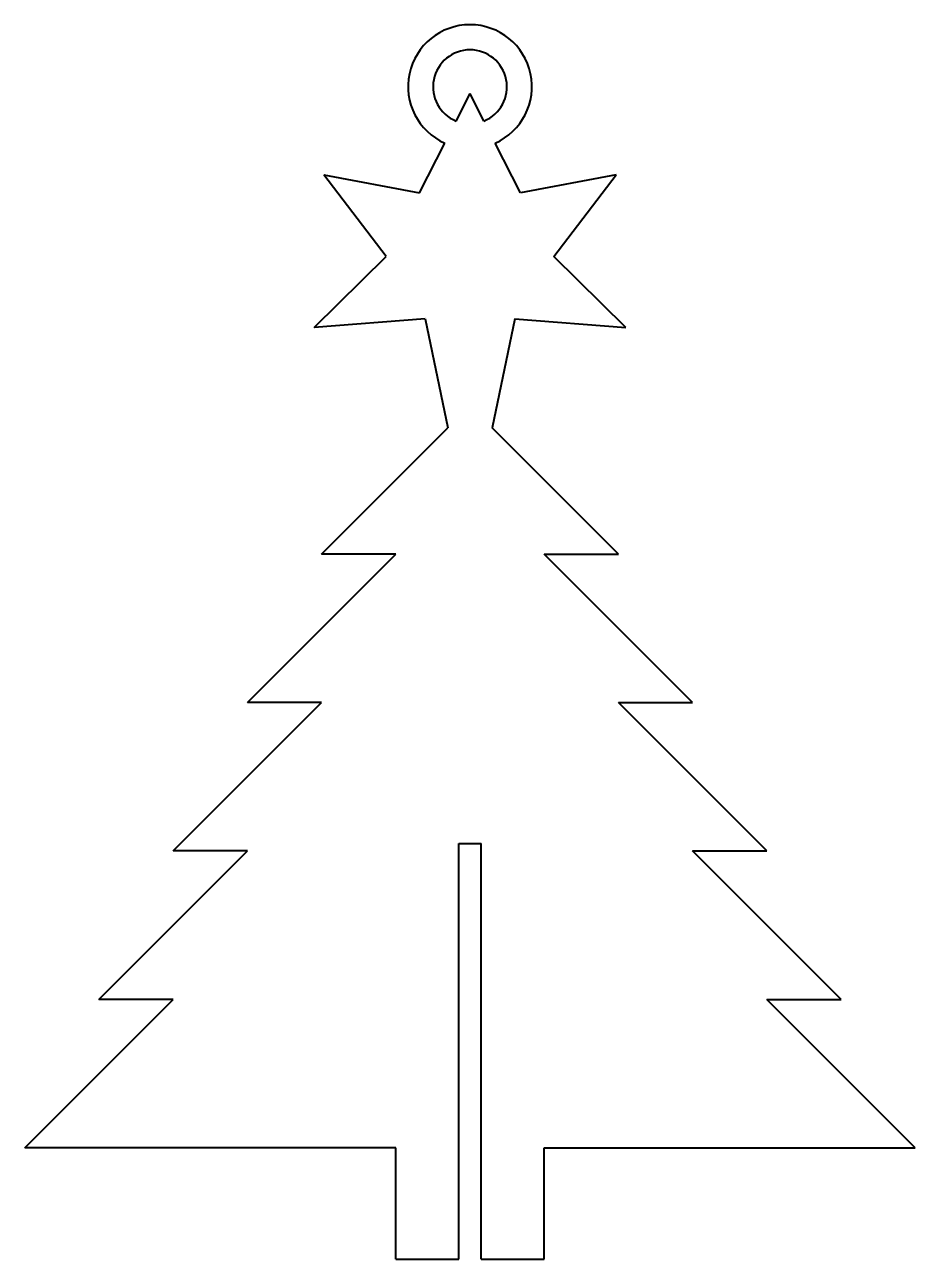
# Model space of a CAD drawing. Header units: millimetres. Extents: x -60 to 60, y 0 to 166.
import ezdxf

# ---------------------------------------------------------------- set-up
doc = ezdxf.new("R2010")
doc.units = ezdxf.units.MM
doc.layers.add('Visible', color=7, linetype='Continuous', lineweight=40)

msp = doc.modelspace()

# ---------------------------------------------------------------- linework, layer by layer
at = {"layer": 'Visible'}
for p, q in [((-1.88, 153.32), (0, 157.02)), ((1.88, 153.32), (0, 157.02)), ((-6.79, 143.65), (-3.4, 150.33)), ((6.79, 143.65), (3.4, 150.33)), ((-19.7, 146.06), (-6.79, 143.65)), ((-11.28, 135.09), (-19.7, 146.06)), ((19.7, 146.06), (6.79, 143.65)), ((11.28, 135.09), (19.7, 146.06)), ((-21, 125.51), (-11.28, 135.09)), ((21, 125.51), (11.28, 135.09)), ((-6.03, 126.69), (-21, 125.51)), ((-6.03, 126.69), (-3, 112)), ((6.03, 126.69), (3, 112)), ((6.03, 126.69), (21, 125.51)), ((-20, 95), (-3, 112)), ((20, 95), (3, 112)), ((-30, 75), (-10, 95)), ((-10, 95), (-20, 95)), ((30, 75), (10, 95)), ((10, 95), (20, 95)), ((-40, 55), (-20, 75)), ((-20, 75), (-30, 75)), ((40, 55), (20, 75)), ((20, 75), (30, 75)), ((-50, 35), (-30, 55)), ((-30, 55), (-40, 55)), ((-1.5, 0), (-1.5, 56)), ((-1.5, 56), (1.5, 56)), ((1.5, 0), (1.5, 56)), ((50, 35), (30, 55)), ((30, 55), (40, 55)), ((-60, 15), (-40, 35)), ((-40, 35), (-50, 35)), ((60, 15), (40, 35)), ((40, 35), (50, 35)), ((-10, 15), (-60, 15)), ((-10, 0), (-10, 15)), ((10, 0), (10, 15)), ((10, 15), (60, 15)), ((-10, 0), (-1.5, 0)), ((1.5, 0), (10, 0))]:
    msp.add_line(p, q, dxfattribs=at)
for centre, radius, start, end in [((0, 157.96), 8.34, 294.0177, 245.9823), ((0, 157.94), 4.98, 292.1562, 247.8438)]:
    msp.add_arc(centre, radius, start, end, dxfattribs=at)

doc.saveas('drawing.dxf')
